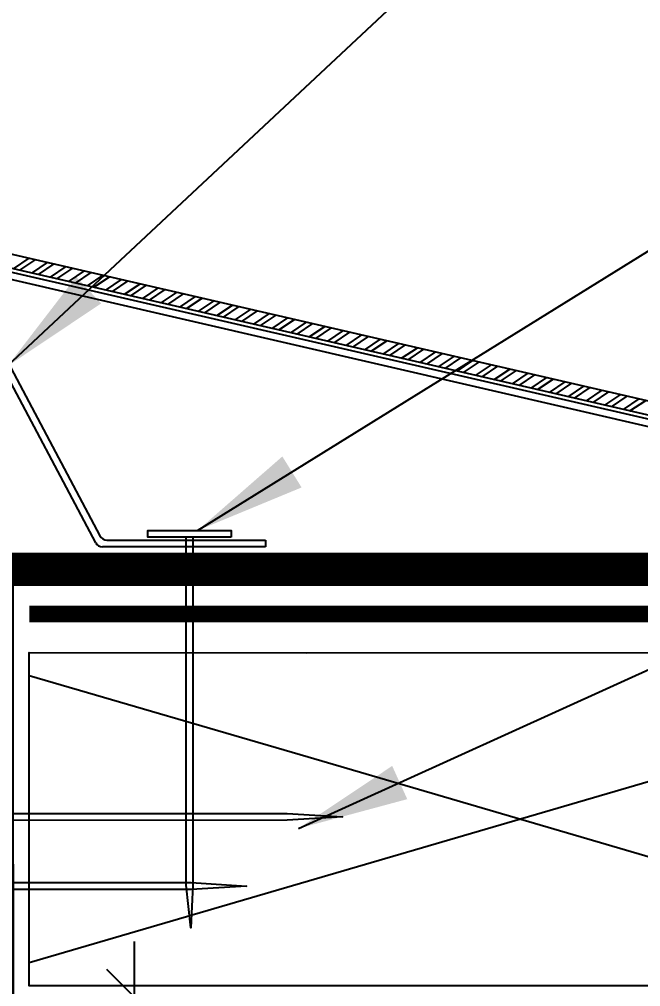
# Model space of a CAD drawing. Header units: inches. Extents: x -763.7 to -743.6, y -96.2 to -79.4.
# Drawn here: x -762.367 to -760.967, y -83.851 to -81.673 of the extents above; entities that cross this region are included whole.
import ezdxf

# ---------------------------------------------------------------- set-up
doc = ezdxf.new("R2010")
doc.units = ezdxf.units.IN
doc.header["$MEASUREMENT"] = 0
doc.layers.get('0').update_dxf_attribs({"linetype": 'CONTINUOUS'})
doc.layers.get('DEFPOINTS').update_dxf_attribs({"linetype": 'CONTINUOUS'})
for name, color, linetype in [('FSBP-ACCESSORY-FIRESTONE', 7, 'CONTINUOUS'), ('FSBP-ACCESSORY-OTHER', 7, 'CONTINUOUS'), ('FSBP-ANNO-LABEL', 7, 'CONTINUOUS'), ('FSBP-ANNO-NOTE', 7, 'CONTINUOUS'), ('FSBP-MEMBRANE', 7, 'CONTINUOUS'), ('FSBP-WOOD', 7, 'CONTINUOUS')]:
    doc.layers.add(name, color=color, linetype=linetype)
doc.styles.add('ARIAL_NAR', font='ARIALN.TTF')
doc.dimstyles.new('FSBP-DIM', dxfattribs={"dimtxt": 0.1875, "dimasz": 0.125, "dimexe": 0.0625, "dimexo": 0.125, "dimgap": 0.125, "dimtad": 0, "dimdec": 0, "dimzin": 1, "dimdsep": 46, "dimlunit": 4, "dimtxsty": 'ARIAL_NAR', "dimblk": 'OBLIQUE', "dimcen": 0.09375, "dimdle": 0.0625, "dimclrd": 256, "dimclre": 256, "dimclrt": 256, "dimadec": 0, "dimazin": 0, "dimtfac": 1, "dimtdec": 0, "dimtmove": 1, "dimatfit": 3, "dimfxl": 0, "dimtolj": 1, "dimtzin": 0, "dimlwd": -1, "dimlwe": -1, "dimarcsym": 0})
doc.dimstyles.new('FSBP-LEADER', dxfattribs={"dimtxt": 0.1875, "dimasz": 0.25, "dimexe": 0.0625, "dimexo": 0.125, "dimgap": 0.125, "dimtad": 0, "dimtih": 1, "dimtoh": 1, "dimdec": 4, "dimzin": 0, "dimdsep": 46, "dimlunit": 4, "dimtxsty": 'ARIAL_NAR', "dimcen": 0.09375, "dimclrd": 256, "dimclre": 256, "dimclrt": 256, "dimadec": 0, "dimazin": 0, "dimtfac": 1, "dimtdec": 4, "dimtofl": 0, "dimtmove": 0, "dimatfit": 3, "dimfxl": 0, "dimtolj": 1, "dimtzin": 0, "dimlwd": -1, "dimlwe": -1, "dimarcsym": 0})

# ---------------------------------------------------------------- blocks, each defined once
blk = doc.blocks.new('FSBP_HOT-DIPPED-NAIL')
at = {"layer": 'FSBP-ACCESSORY-OTHER'}
blk.add_lwpolyline([(0, 0.1875), (0, -0.1875), (-0.03125, -0.1875), (-0.03125, 0.1875)], close=True, dxfattribs=at)
blk.add_lwpolyline([(0, 0.015625), (1, 0.015625), (1.25, 0), (1, -0.015625), (0, -0.015625)], dxfattribs=at)
blk = doc.blocks.new('_OBLIQUE')
at = {"color": 0, "linetype": 'ByBlock'}
blk.add_line((-0.5, -0.5), (0.5, 0.5), dxfattribs=at)
blk = doc.blocks.new('*D7')
at = {"layer": 'DEFPOINTS', "color": 0, "transparency": 16777216}
for p in [(-762.4154, -83.8743), (-762.4317, -84.1243), (-762.1074, -84.1243)]:
    blk.add_point(p, dxfattribs=at)
at = {"layer": 'FSBP-ANNO-LABEL', "transparency": 16777216}
for p, q in [((-762.1074, -83.8743), (-762.1074, -83.7493)), ((-762.2904, -83.8743), (-762.0449, -83.8743)), ((-762.1074, -83.8743), (-762.1074, -84.1243)), ((-762.1074, -83.8743), (-762.1074, -84.1243)), ((-762.1074, -83.9993), (-762.0385, -83.9997)), ((-762.0385, -83.9997), (-761.7885, -83.9997)), ((-762.3067, -84.1243), (-762.0449, -84.1243)), ((-762.1074, -84.1243), (-762.1074, -84.2493))]:
    blk.add_line(p, q, dxfattribs=at)
at = {"layer": 'FSBP-ANNO-LABEL', "transparency": 16777216, "xscale": 0.125, "yscale": 0.125, "zscale": 0.125}
for p, rotation in [((-762.1074, -83.8743), 270), ((-762.1074, -84.1243), 90)]:
    blk.add_blockref('_OBLIQUE', p, dxfattribs=dict(at, rotation=rotation))
at = {"layer": 'FSBP-ANNO-LABEL', "transparency": 16777216, "insert": (-761.0949, -83.9997), "char_height": 0.125, "attachment_point": 5, "style": 'ARIAL_NAR'}
blk.add_mtext('\\A1;1/2" (13 mm) MIN.', dxfattribs=at)

msp = doc.modelspace()

# ---------------------------------------------------------------- linework, layer by layer
msp.add_line((-761.8122, -82.8452), (-761.8121, -82.8608))
at = {"layer": 'FSBP-ACCESSORY-FIRESTONE'}
for p, q in [((-762.5246, -82.1688), (-759.571, -82.8501)), ((-759.6074, -82.8738), (-762.5001, -82.2066)), ((-762.3799, -82.2343), (-762.3444, -82.2104)), ((-762.3651, -82.2377), (-762.3297, -82.2138)), ((-762.4899, -82.2342), (-759.6276, -82.8944)), ((-759.6241, -82.8792), (-762.4864, -82.219)), ((-762.3382, -82.2439), (-762.3028, -82.22)), ((-762.3235, -82.2473), (-762.2881, -82.2234)), ((-762.2966, -82.2535), (-762.2612, -82.2296)), ((-762.2819, -82.2569), (-762.2464, -82.233)), ((-762.4979, -82.2468), (-762.185, -82.8359)), ((-762.2549, -82.2631), (-762.2195, -82.2392)), ((-762.2402, -82.2665), (-762.2048, -82.2426)), ((-762.2133, -82.2727), (-762.1779, -82.2488)), ((-762.1986, -82.2761), (-762.1632, -82.2522)), ((-762.1717, -82.2823), (-762.1363, -82.2584)), ((-762.157, -82.2857), (-762.1215, -82.2618)), ((-762.13, -82.2919), (-762.0946, -82.268)), ((-762.1153, -82.2953), (-762.0799, -82.2714)), ((-762.0884, -82.3015), (-762.053, -82.2776)), ((-762.1944, -82.8515), (-762.487, -82.3006)), ((-762.0737, -82.3049), (-762.0383, -82.281)), ((-762.0468, -82.3111), (-762.0114, -82.2872)), ((-762.032, -82.3145), (-761.9966, -82.2906)), ((-762.0051, -82.3207), (-761.9697, -82.2968)), ((-761.9904, -82.3241), (-761.955, -82.3002)), ((-761.9635, -82.3303), (-761.9281, -82.3064)), ((-761.9488, -82.3337), (-761.9134, -82.3098)), ((-761.9219, -82.3399), (-761.8864, -82.316)), ((-761.9071, -82.3433), (-761.8717, -82.3194)), ((-761.8802, -82.3496), (-761.8448, -82.3256)), ((-761.8655, -82.3529), (-761.8301, -82.329)), ((-761.8386, -82.3592), (-761.8032, -82.3353)), ((-761.8239, -82.3625), (-761.7885, -82.3386)), ((-761.797, -82.3688), (-761.7615, -82.3449)), ((-761.7822, -82.3722), (-761.7468, -82.3483)), ((-761.7553, -82.3784), (-761.7199, -82.3545)), ((-761.7406, -82.3818), (-761.7052, -82.3579)), ((-761.7137, -82.388), (-761.6783, -82.3641)), ((-761.699, -82.3914), (-761.6635, -82.3675)), ((-761.672, -82.3976), (-761.6366, -82.3737)), ((-761.6573, -82.401), (-761.6219, -82.3771)), ((-761.6304, -82.4072), (-761.595, -82.3833)), ((-761.6157, -82.4106), (-761.5803, -82.3867)), ((-761.5888, -82.4168), (-761.5534, -82.3929)), ((-761.5741, -82.4202), (-761.5386, -82.3963)), ((-761.5471, -82.4264), (-761.5117, -82.4025)), ((-761.5324, -82.4298), (-761.497, -82.4059)), ((-761.5055, -82.436), (-761.4701, -82.4121)), ((-761.4908, -82.4394), (-761.4554, -82.4155)), ((-761.4639, -82.4456), (-761.4284, -82.4217)), ((-761.4491, -82.449), (-761.4137, -82.4251)), ((-761.4222, -82.4552), (-761.3868, -82.4313)), ((-761.4075, -82.4586), (-761.3721, -82.4347)), ((-761.3806, -82.4648), (-761.3452, -82.4409)), ((-761.3659, -82.4682), (-761.3305, -82.4443)), ((-761.339, -82.4744), (-761.3035, -82.4505)), ((-761.3242, -82.4778), (-761.2888, -82.4539)), ((-761.2973, -82.484), (-761.2619, -82.4601)), ((-761.2826, -82.4874), (-761.2472, -82.4635)), ((-761.2557, -82.4936), (-761.2203, -82.4697)), ((-761.241, -82.497), (-761.2055, -82.4731)), ((-761.2141, -82.5032), (-761.1786, -82.4793)), ((-761.1993, -82.5066), (-761.1639, -82.4827)), ((-761.1724, -82.5128), (-761.137, -82.4889)), ((-761.1577, -82.5162), (-761.1223, -82.4923)), ((-761.1308, -82.5224), (-761.0954, -82.4985)), ((-761.1161, -82.5258), (-761.0806, -82.5019)), ((-761.0891, -82.532), (-761.0537, -82.5081)), ((-761.0744, -82.5354), (-761.039, -82.5115)), ((-761.0475, -82.5416), (-761.0121, -82.5177)), ((-761.0328, -82.545), (-760.9974, -82.5211)), ((-761.0059, -82.5512), (-760.9705, -82.5273)), ((-760.9912, -82.5546), (-760.9557, -82.5307)), ((-762.1696, -82.8452), (-761.8122, -82.8452)), ((-761.8121, -82.8608), (-762.179, -82.8608))]:
    msp.add_line(p, q, dxfattribs=at)
for centre in [(-762.1696, -82.8277), (-762.179, -82.8433)]:
    msp.add_arc(centre, 0.0175, 207.9715, 270, dxfattribs=at)
at = {"layer": 'FSBP-ACCESSORY-OTHER'}
msp.add_lwpolyline([(-761.8896, -82.8391), (-762.0771, -82.8391), (-762.0771, -82.8235), (-761.8896, -82.8235)], close=True, dxfattribs=at)
for points in [[(-761.9755, -82.8391), (-761.9755, -83.6228), (-761.9807, -83.7184), (-761.9911, -83.6228), (-761.9911, -82.8391)], [(-762.5472, -83.4612), (-761.7636, -83.4608), (-761.6386, -83.4686), (-761.7636, -83.4765), (-762.5472, -83.4768)]]:
    msp.add_lwpolyline(points, dxfattribs=at)
at = {"layer": 'FSBP-MEMBRANE'}
for points, const_width in [([(-762.4151, -84.1256), (-762.4165, -82.9111), (-761.7009, -82.9111)], 0.075), ([(-761.7009, -82.9111), (-760.3413, -82.9111)], 0.075), ([(-761.7009, -83.0117), (-762.3443, -83.0117)], 0.0375), ([(-760.3413, -83.0117), (-761.7009, -83.0117)], 0.0375)]:
    msp.add_lwpolyline(points, dxfattribs=dict(at, const_width=const_width))
at = {"layer": 'FSBP-WOOD', "linetype": 'Continuous'}
for p, q in [((-762.3443, -83.1503), (-761.7164, -83.3338)), ((-760.3608, -83.2178), (-762.3443, -83.7973)), ((-761.7164, -83.3338), (-759.9537, -83.8489))]:
    msp.add_line(p, q, dxfattribs=at)
for points in [[(-760.4311, -83.0989), (-759.9537, -83.0989), (-759.9537, -83.8489), (-760.5561, -83.8489), (-761.8321, -83.8489), (-762.3443, -83.8489), (-762.3443, -83.468), (-762.3443, -83.0989), (-761.7204, -83.0993)], [(-761.7204, -83.0993), (-760.4311, -83.0989)]]:
    msp.add_lwpolyline(points, dxfattribs=at)

# ---------------------------------------------------------------- block references
at = {"xscale": 0.5, "yscale": 0.5, "zscale": 0.5}
msp.add_blockref('FSBP_HOT-DIPPED-NAIL', (-762.4796, -83.6244), dxfattribs=at)

# ---------------------------------------------------------------- dimensions: what is measured, and where the dimension line sits
at = {"layer": 'FSBP-ANNO-LABEL'}
dim = msp.add_linear_dim(base=(-762.1074, -84.1243), p1=(-762.4154, -83.8743), p2=(-762.4317, -84.1243), angle=270, text='1/2" (13 mm) MIN.', dimstyle='FSBP-DIM', override={"dimtxt": 0.125, "dimtih": 1, "dimtoh": 1}, dxfattribs=at)
dim.commit()
dim.dimension.update_dxf_attribs({"geometry": '*D7', "text_midpoint": (-761.6635, -83.9997), "dimtype": 160})

# ---------------------------------------------------------------- leaders
at = {"layer": 'FSBP-ANNO-NOTE'}
for points in [[(-762.3929, -82.4533), (-761.2295, -81.3639), (-760.9701, -81.3641)], [(-761.965, -82.8237), (-760.4995, -81.9148), (-759.8087, -81.9137)], [(-761.7375, -83.4947), (-759.8969, -82.6595), (-758.5384, -82.6592)]]:
    msp.add_leader(points, dimstyle='FSBP-LEADER', dxfattribs=at)

doc.saveas('drawing.dxf')
